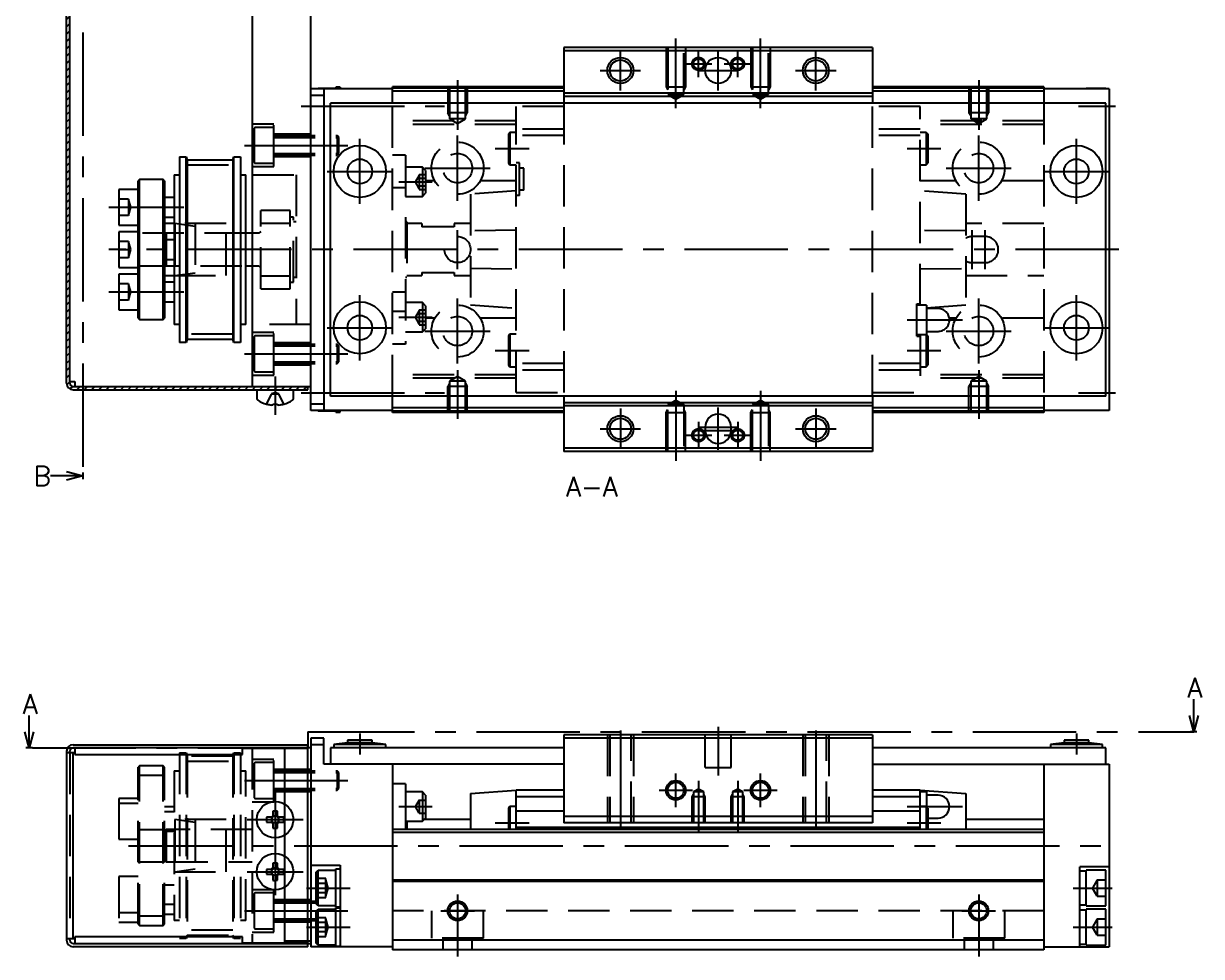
# Model space of a CAD drawing. Extents: x -2 to 368, y -8 to 266.
# Drawn here: x 186.9 to 367.7, y 9 to 152.2 of the extents above; entities that cross this region are included whole.
import ezdxf

# ---------------------------------------------------------------- set-up
doc = ezdxf.new("R2010")
doc.units = 0
doc.header["$LTSCALE"] = 0.5
doc.linetypes.add('CENTER', pattern=[50.8, 31.75, -6.35, 6.35, -6.35])
doc.linetypes.add('DASHED', pattern=[19.05, 12.7, -6.35])
doc.layers.get('0').update_dxf_attribs({"linetype": 'CONTINUOUS'})
for name, color, linetype in [('MSM_CENTER', 1, 'CENTER'), ('MSM_CONTINUOUS', 7, 'CONTINUOUS'), ('MSM_DASHED', 4, 'DASHED'), ('MSM_NARROW', 5, 'CONTINUOUS'), ('MSM_PART_NUMBER', 7, 'CONTINUOUS')]:
    doc.layers.add(name, color=color, linetype=linetype)
doc.styles.get("Standard").update_dxf_attribs({"font": 'txt.shx', "height": 3, "bigfont": 'bigfont.shx'})

# ---------------------------------------------------------------- blocks, each defined once
blk = doc.blocks.new('*X70')
at = {"color": 0}
for p, q in [((193.55, 217.92), (194.64, 219)), ((195.26, 218.5), (195.76, 219)), ((196.38, 218.5), (196.88, 219)), ((197.51, 218.5), (198.01, 219)), ((198.63, 218.5), (199.13, 219)), ((199.75, 218.5), (200.25, 219)), ((200.87, 218.5), (201.37, 219)), ((202, 218.5), (202.5, 219)), ((203.12, 218.5), (203.62, 219)), ((204.24, 218.5), (204.74, 219)), ((205.36, 218.5), (205.86, 219)), ((206.49, 218.5), (206.99, 219)), ((207.61, 218.5), (208.11, 219)), ((208.73, 218.5), (209.23, 219)), ((209.85, 218.5), (210.35, 219)), ((210.98, 218.5), (211.48, 219)), ((212.1, 218.5), (212.6, 219)), ((213.22, 218.5), (213.72, 219)), ((214.34, 218.5), (214.84, 219)), ((215.47, 218.5), (215.97, 219)), ((216.59, 218.5), (217.09, 219)), ((217.71, 218.5), (218.21, 219)), ((218.83, 218.5), (219.33, 219)), ((219.96, 218.5), (220.46, 219)), ((221.08, 218.5), (221.58, 219)), ((222.2, 218.5), (222.7, 219)), ((223.32, 218.5), (223.82, 219)), ((224.45, 218.5), (224.95, 219)), ((225.57, 218.5), (226.07, 219)), ((226.69, 218.5), (227.19, 219)), ((227.81, 218.5), (228.31, 219)), ((229.05, 218.62), (229.44, 219)), ((230.06, 218.5), (230.55, 219)), ((193.55, 216.79), (194.05, 217.29)), ((228.94, 218.5), (229.05, 218.62)), ((193.55, 215.67), (194.05, 216.17)), ((193.55, 214.55), (194.05, 215.05)), ((193.55, 213.43), (194.05, 213.93)), ((193.55, 212.3), (194.05, 212.8)), ((193.55, 211.18), (194.05, 211.68)), ((193.55, 210.06), (194.05, 210.56)), ((193.55, 208.94), (194.05, 209.44)), ((193.55, 207.81), (194.05, 208.31)), ((193.55, 206.69), (194.05, 207.19)), ((193.55, 205.57), (194.05, 206.07)), ((193.55, 204.45), (194.05, 204.95)), ((193.55, 203.32), (194.05, 203.82)), ((193.55, 202.2), (194.05, 202.7)), ((193.55, 201.08), (194.05, 201.58)), ((193.55, 199.96), (194.05, 200.46)), ((193.55, 198.83), (194.05, 199.33)), ((193.55, 197.71), (194.05, 198.21)), ((193.55, 196.59), (194.05, 197.09)), ((193.55, 195.47), (194.05, 195.97)), ((193.55, 194.34), (194.05, 194.84)), ((193.55, 193.22), (194.05, 193.72)), ((193.55, 192.1), (194.05, 192.6)), ((193.55, 190.98), (194.05, 191.48)), ((193.55, 189.85), (194.05, 190.35)), ((193.55, 188.73), (194.05, 189.23)), ((193.55, 187.61), (194.05, 188.11)), ((193.55, 186.49), (194.05, 186.99)), ((193.55, 185.36), (194.05, 185.86)), ((193.55, 184.24), (194.05, 184.74)), ((193.55, 183.12), (194.05, 183.62)), ((193.55, 182), (194.05, 182.5)), ((193.55, 180.87), (194.05, 181.37)), ((193.55, 179.75), (194.05, 180.25)), ((193.55, 178.63), (194.05, 179.13)), ((193.55, 177.51), (194.05, 178.01)), ((193.55, 176.38), (194.05, 176.88)), ((193.55, 175.26), (194.05, 175.76)), ((193.55, 174.14), (194.05, 174.64)), ((193.55, 173.02), (194.05, 173.52)), ((193.55, 171.89), (194.05, 172.39)), ((193.55, 170.77), (194.05, 171.27)), ((193.55, 169.65), (194.05, 170.15)), ((193.55, 168.53), (194.05, 169.03)), ((193.55, 167.4), (194.05, 167.9)), ((193.55, 166.28), (194.05, 166.78)), ((193.55, 165.16), (194.05, 165.66)), ((193.55, 164.03), (194.05, 164.53)), ((193.55, 162.91), (194.05, 163.41)), ((193.55, 161.79), (194.05, 162.29)), ((193.55, 160.67), (194.05, 161.17)), ((193.55, 159.54), (194.05, 160.04)), ((193.55, 158.42), (194.05, 158.92)), ((193.55, 157.3), (194.05, 157.8)), ((193.55, 156.18), (194.05, 156.68)), ((193.55, 155.05), (194.05, 155.55)), ((193.55, 153.93), (194.05, 154.43)), ((193.55, 152.81), (194.05, 153.31)), ((193.55, 151.69), (194.05, 152.19)), ((193.55, 150.56), (194.05, 151.06)), ((193.55, 149.44), (194.05, 149.94)), ((193.55, 148.32), (194.05, 148.82)), ((193.55, 147.2), (194.05, 147.7)), ((193.55, 146.07), (194.05, 146.57)), ((193.55, 144.95), (194.05, 145.45)), ((193.55, 143.83), (194.05, 144.33)), ((193.55, 142.71), (194.05, 143.21)), ((193.55, 141.58), (194.05, 142.08)), ((193.55, 140.46), (194.05, 140.96)), ((193.55, 139.34), (194.05, 139.84)), ((193.55, 138.22), (194.05, 138.72)), ((193.55, 137.09), (194.05, 137.59)), ((193.55, 135.97), (194.05, 136.47)), ((193.55, 134.85), (194.05, 135.35)), ((193.55, 133.73), (194.05, 134.23)), ((193.55, 132.6), (194.05, 133.1)), ((193.55, 131.48), (194.05, 131.98)), ((193.55, 130.36), (194.05, 130.86)), ((193.55, 129.24), (194.05, 129.74)), ((193.55, 128.11), (194.05, 128.61)), ((193.55, 126.99), (194.05, 127.49)), ((193.55, 125.87), (194.05, 126.37)), ((193.55, 124.75), (194.05, 125.25)), ((193.55, 123.62), (194.05, 124.12)), ((193.55, 122.5), (194.05, 123)), ((193.55, 121.38), (194.05, 121.88)), ((193.55, 120.26), (194.05, 120.76)), ((193.55, 119.13), (194.05, 119.63)), ((193.55, 118.01), (194.05, 118.51)), ((193.55, 116.89), (194.05, 117.39)), ((193.55, 115.77), (194.05, 116.27)), ((193.55, 114.64), (194.05, 115.14)), ((193.55, 113.52), (194.05, 114.02)), ((193.55, 112.4), (194.05, 112.9)), ((193.55, 111.28), (194.05, 111.78)), ((193.55, 110.15), (194.05, 110.65)), ((193.55, 109.03), (194.05, 109.53)), ((193.55, 107.91), (194.05, 108.41)), ((193.55, 106.79), (194.05, 107.29)), ((193.55, 105.66), (194.05, 106.16)), ((193.55, 104.54), (194.05, 105.04)), ((193.55, 103.42), (194.05, 103.92)), ((193.55, 102.3), (194.05, 102.8)), ((193.55, 101.17), (194.05, 101.67)), ((193.55, 100.05), (194.05, 100.55)), ((193.55, 98.93), (194.05, 99.43)), ((193.55, 97.81), (194.05, 98.31)), ((193.59, 96.72), (194.05, 97.18)), ((194.1, 96.11), (194.5, 96.5)), ((195.12, 96), (195.62, 96.5)), ((196.24, 96), (196.74, 96.5)), ((197.36, 96), (197.86, 96.5)), ((198.48, 96), (198.98, 96.5)), ((199.61, 96), (200.11, 96.5)), ((200.73, 96), (201.23, 96.5)), ((201.85, 96), (202.35, 96.5)), ((202.97, 96), (203.47, 96.5)), ((204.1, 96), (204.6, 96.5)), ((205.22, 96), (205.72, 96.5)), ((206.34, 96), (206.84, 96.5)), ((207.46, 96), (207.96, 96.5)), ((208.59, 96), (209.09, 96.5)), ((209.71, 96), (210.21, 96.5)), ((210.83, 96), (211.33, 96.5)), ((211.95, 96), (212.45, 96.5)), ((213.08, 96), (213.58, 96.5)), ((214.2, 96), (214.7, 96.5)), ((215.32, 96), (215.82, 96.5)), ((216.44, 96), (216.94, 96.5)), ((217.57, 96), (218.07, 96.5)), ((218.69, 96), (219.19, 96.5)), ((219.81, 96), (220.31, 96.5)), ((220.93, 96), (221.43, 96.5)), ((222.06, 96), (222.56, 96.5)), ((223.18, 96), (223.68, 96.5)), ((224.3, 96), (224.8, 96.5)), ((225.42, 96), (225.55, 96.13)), ((225.55, 96.13), (225.92, 96.5)), ((226.55, 96), (227.05, 96.5)), ((227.67, 96), (228.17, 96.5)), ((228.79, 96), (229.29, 96.5)), ((229.91, 96), (230.41, 96.5))]:
    blk.add_line(p, q, dxfattribs=at)

msp = doc.modelspace()

# ---------------------------------------------------------------- linework, layer by layer
at = {"layer": 'MSM_CENTER'}
for p, q in [((196.05, 227.02), (196.05, 83.26)), ((287.05, 139.19), (287.05, 149.9)), ((300.05, 139.19), (300.05, 149.9)), ((278.55, 141.9), (278.55, 148.1)), ((290.55, 143.95), (290.55, 148.05)), ((293.55, 141.9), (293.55, 148.1)), ((296.55, 143.95), (296.55, 148.05)), ((308.55, 141.9), (308.55, 148.1)), ((275.45, 145), (281.65, 145)), ((288.5, 146), (292.6, 146)), ((290.45, 145), (296.65, 145)), ((294.5, 146), (298.6, 146)), ((305.45, 145), (311.65, 145)), ((253.55, 143.5), (253.55, 135.87)), ((333.55, 143.5), (333.55, 135.87)), ((229.55, 139.5), (251.55, 139.5)), ((348.85, 139.5), (354.55, 139.5)), ((238.55, 124.5), (238.55, 134.5)), ((253.55, 125), (253.55, 135)), ((333.55, 125), (333.55, 135)), ((348.55, 124.5), (348.55, 134.5)), ((220.85, 133.5), (236.85, 133.5)), ((259.35, 133), (264.55, 133)), ((322.55, 133), (327.75, 133)), ((233.55, 129.5), (243.55, 129.5)), ((248.55, 130), (258.55, 130)), ((328.55, 130), (338.55, 130)), ((343.55, 129.5), (353.55, 129.5)), ((244.55, 127.89), (249.65, 127.89)), ((200.05, 124), (211.55, 124)), ((253.55, 114.5), (253.55, 120.5)), ((332.55, 114.5), (332.55, 120.5)), ((334.55, 114.5), (334.55, 120.5)), ((355.05, 117.5), (200.05, 117.5)), ((200.05, 111), (211.55, 111)), ((238.55, 100.5), (238.55, 110.5)), ((348.55, 100.5), (348.55, 110.5)), ((253.55, 100), (253.55, 110)), ((333.55, 100), (333.55, 110)), ((244.55, 107.11), (249.65, 107.11)), ((322.55, 106.7), (331.05, 106.7)), ((233.55, 105.5), (243.55, 105.5)), ((248.55, 105), (258.55, 105)), ((328.55, 105), (338.55, 105)), ((343.55, 105.5), (353.55, 105.5)), ((220.85, 101.5), (236.85, 101.5)), ((259.35, 102), (264.55, 102)), ((322.55, 102), (327.75, 102)), ((225.55, 98), (225.55, 92.15)), ((253.55, 99.01), (253.55, 91.5)), ((333.55, 99.01), (333.55, 91.5)), ((229.55, 95.5), (251.55, 95.5)), ((287.05, 95.81), (287.05, 85.1)), ((300.05, 95.81), (300.05, 85.1)), ((348.85, 95.5), (354.55, 95.5)), ((278.55, 93.1), (278.55, 86.9)), ((293.55, 86.75), (293.55, 93.25)), ((308.55, 93.1), (308.55, 86.9)), ((290.55, 91.05), (290.55, 86.95)), ((296.55, 91.05), (296.55, 86.95)), ((275.45, 90), (281.65, 90)), ((288.5, 89), (292.6, 89)), ((290.55, 90.25), (296.55, 90.25)), ((290.55, 89.75), (296.55, 89.75)), ((294.5, 89), (298.6, 89)), ((305.45, 90), (311.65, 90)), ((231.05, 43.5), (366.55, 43.5)), ((278.55, 43.68), (278.55, 28.83)), ((293.55, 44.25), (293.55, 36.75)), ((308.55, 43.68), (308.55, 28.83)), ((230.55, 43), (230.55, 41.5)), ((238.55, 43.2), (238.55, 40)), ((348.55, 43.2), (348.55, 40)), ((188.31, 41), (230.05, 41)), ((287.05, 31.93), (287.05, 37.08)), ((300.05, 31.93), (300.05, 37.08)), ((220.85, 36), (236.85, 36)), ((284.48, 34.5), (289.63, 34.5)), ((290.55, 35.96), (290.55, 28.24)), ((296.55, 35.96), (296.55, 28.24)), ((297.48, 34.5), (302.63, 34.5)), ((225.55, 34.3), (225.55, 17.7)), ((244.55, 32), (249.65, 32)), ((322.55, 32), (331.05, 32)), ((221.25, 30), (229.85, 30)), ((259.35, 29.5), (264.55, 29.5)), ((322.55, 29.5), (327.75, 29.5)), ((203.05, 26), (355.05, 26)), ((221.25, 22), (229.85, 22)), ((230.35, 19.5), (237.05, 19.5)), ((253.55, 18.5), (253.55, 9)), ((333.55, 18.5), (333.55, 9)), ((348.05, 19.5), (354.05, 19.5)), ((220.85, 16), (236.85, 16)), ((250.98, 16), (256.13, 16)), ((330.98, 16), (336.13, 16)), ((230.35, 13.5), (237.05, 13.5)), ((348.05, 13.5), (354.05, 13.5))]:
    msp.add_line(p, q, dxfattribs=at)
at = {"layer": 'MSM_CONTINUOUS'}
for p, q in [((193.55, 97), (193.55, 218)), ((194.05, 97), (194.05, 218)), ((222.05, 218.5), (222.05, 96.5)), ((231.05, 92.8), (231.05, 154.5)), ((317.25, 148.5), (269.85, 148.5)), ((269.85, 148.5), (269.85, 140)), ((317.25, 148.5), (317.25, 140)), ((317.25, 148), (269.85, 148)), ((243.55, 142.2), (231.05, 142.2)), ((231.05, 141.2), (233.05, 141.2)), ((232.16, 142.25), (232.11, 142.2)), ((234.85, 142.25), (232.16, 142.25)), ((232.16, 142.25), (232.16, 142.2)), ((233.05, 142.2), (233.05, 92.8)), ((235.55, 142.45), (234.85, 142.45)), ((234.85, 142.45), (234.85, 142.2)), ((235.55, 142.45), (235.55, 142.2)), ((269.85, 142.5), (243.55, 142.5)), ((243.55, 140), (243.55, 142.5)), ((269.85, 142.3), (243.55, 142.3)), ((269.85, 141.8), (243.55, 141.8)), ((317.25, 141.5), (269.85, 141.5)), ((343.55, 142.5), (317.25, 142.5)), ((343.55, 142.3), (317.25, 142.3)), ((343.55, 141.8), (317.25, 141.8)), ((343.55, 142.5), (343.55, 140)), ((353.55, 142.2), (343.55, 142.2)), ((350.05, 142.2), (350.05, 142.25)), ((353.05, 142.25), (350.05, 142.25)), ((353.05, 142.2), (353.05, 142.25)), ((353.55, 142.2), (353.55, 92.8)), ((353.05, 140), (234.05, 140)), ((234.05, 95), (234.05, 140)), ((317.25, 141), (269.85, 141)), ((353.05, 95), (353.05, 140)), ((210.88, 131.75), (211.92, 131.75)), ((210.88, 131.75), (210.88, 103.25)), ((211.92, 131.75), (212.05, 131.25)), ((211.92, 103.25), (211.92, 131.75)), ((212.05, 131.25), (212.05, 103.75)), ((219.05, 131.23), (212.05, 131.23)), ((219.05, 131.25), (219.19, 131.75)), ((219.05, 131.25), (219.05, 103.75)), ((219.19, 131.75), (220.22, 131.75)), ((219.19, 103.25), (219.19, 131.75)), ((220.22, 131.75), (220.22, 103.25)), ((210.05, 129), (210.88, 129)), ((210.05, 129), (210.05, 106)), ((220.22, 129), (221.05, 129)), ((221.05, 106), (221.05, 129)), ((204.55, 126.75), (201.55, 126.75)), ((201.55, 126.75), (201.55, 121.25)), ((204.75, 128.25), (204.55, 128.05)), ((204.55, 106.95), (204.55, 128.05)), ((208.35, 128.25), (204.75, 128.25)), ((204.75, 106.75), (204.75, 128.25)), ((208.55, 128.05), (208.35, 128.25)), ((208.35, 106.75), (208.35, 128.25)), ((208.55, 128.05), (208.55, 106.95)), ((210.05, 125.5), (208.55, 125.5)), ((201.55, 121.25), (204.55, 121.25)), ((208.55, 122.5), (210.05, 122.5)), ((210.05, 121.5), (208.55, 121.5)), ((204.55, 120.25), (201.55, 120.25)), ((201.55, 120.25), (201.55, 114.75)), ((222.05, 120), (221.05, 120)), ((201.55, 114.75), (204.55, 114.75)), ((221.05, 115), (222.05, 115)), ((204.55, 113.75), (201.55, 113.75)), ((201.55, 113.75), (201.55, 108.25)), ((208.55, 113.5), (210.05, 113.5)), ((210.05, 112.5), (208.55, 112.5)), ((208.55, 109.5), (210.05, 109.5)), ((201.55, 108.25), (204.55, 108.25)), ((204.55, 106.95), (204.75, 106.75)), ((204.75, 106.75), (208.35, 106.75)), ((208.35, 106.75), (208.55, 106.95)), ((210.88, 106), (210.05, 106)), ((221.05, 106), (220.22, 106)), ((211.92, 103.25), (210.88, 103.25)), ((212.05, 103.75), (211.92, 103.25)), ((212.05, 103.77), (219.05, 103.77)), ((219.19, 103.25), (219.05, 103.75)), ((220.22, 103.25), (219.19, 103.25)), ((194.05, 97.25), (194.8, 97.25)), ((194.55, 96.5), (231.05, 96.5)), ((194.55, 96), (230.55, 96)), ((194.8, 97.25), (194.8, 96.5)), ((222.75, 96), (222.75, 94.6)), ((228.35, 94.6), (228.35, 96)), ((230.55, 96), (230.55, 96.5)), ((353.05, 95), (234.05, 95)), ((243.55, 92.5), (243.55, 95)), ((269.85, 95), (269.85, 86.5)), ((317.25, 95), (317.25, 86.5)), ((343.55, 95), (343.55, 92.5)), ((224.99, 93.65), (225.18, 93.65)), ((225.18, 93.65), (225.18, 93.79)), ((225.92, 93.65), (225.92, 93.79)), ((225.92, 93.65), (226.12, 93.65)), ((231.05, 93.8), (233.05, 93.8)), ((243.55, 92.8), (231.05, 92.8)), ((232.11, 92.8), (232.16, 92.75)), ((232.16, 92.8), (232.16, 92.75)), ((232.16, 92.75), (234.85, 92.75)), ((234.85, 92.55), (234.85, 92.8)), ((234.85, 92.55), (235.55, 92.55)), ((235.55, 92.55), (235.55, 92.8)), ((269.85, 93.2), (243.55, 93.2)), ((269.85, 92.7), (243.55, 92.7)), ((269.85, 92.5), (243.55, 92.5)), ((317.25, 94), (269.85, 94)), ((317.25, 93.5), (269.85, 93.5)), ((343.55, 93.2), (317.25, 93.2)), ((343.55, 92.7), (317.25, 92.7)), ((343.55, 92.5), (317.25, 92.5)), ((353.55, 92.8), (343.55, 92.8)), ((291.55, 90.25), (291.55, 89.75)), ((295.55, 89.75), (295.55, 90.25)), ((317.25, 87), (269.85, 87)), ((317.25, 86.5), (269.85, 86.5)), ((193.55, 83.43), (196.05, 82.76)), ((196.05, 83.26), (196.05, 82.26)), ((196.05, 82.76), (191.05, 82.76)), ((196.05, 82.76), (193.55, 82.09)), ((366.55, 43.5), (366.55, 48.5)), ((187.81, 41), (187.81, 46)), ((366.55, 43.5), (365.88, 46)), ((367.22, 46), (366.55, 43.5)), ((187.81, 41), (187.14, 43.5)), ((188.48, 43.5), (187.81, 41)), ((230.55, 43.5), (231.05, 43.5)), ((230.55, 43.5), (230.55, 43)), ((367.05, 43.5), (366.05, 43.5)), ((231.05, 42.5), (231.05, 10.5)), ((233.05, 42.5), (231.05, 42.5)), ((233.05, 38.5), (233.05, 42.5)), ((236.65, 41.8), (234.55, 41.55)), ((236.65, 42.2), (236.65, 41.8)), ((240.45, 42.2), (236.65, 42.2)), ((240.45, 41.8), (236.65, 41.8)), ((240.45, 41.8), (240.45, 42.2)), ((242.55, 41.55), (240.45, 41.8)), ((269.85, 43), (269.85, 29.5)), ((317.25, 43), (269.85, 43)), ((317.25, 42.5), (269.85, 42.5)), ((317.25, 43), (317.25, 29.5)), ((346.65, 41.8), (344.55, 41.55)), ((346.65, 42.2), (346.65, 41.8)), ((350.45, 42.2), (346.65, 42.2)), ((350.45, 41.8), (346.65, 41.8)), ((350.45, 41.8), (350.45, 42.2)), ((352.55, 41.55), (350.45, 41.8)), ((188.31, 41), (187.31, 41)), ((193.55, 40.5), (193.55, 11.5)), ((194.8, 40.25), (193.55, 40.25)), ((194.05, 40.25), (194.05, 40.5)), ((194.55, 41.5), (230.55, 41.5)), ((231.05, 41), (194.55, 41)), ((194.55, 11.75), (194.55, 40.25)), ((194.8, 41), (194.8, 40)), ((220.55, 41), (194.8, 41)), ((194.8, 40), (220.55, 40)), ((220.55, 40), (220.55, 41)), ((230.55, 40.93), (220.55, 40.93)), ((227.05, 11), (227.05, 41)), ((230.55, 41), (230.05, 41)), ((230.55, 41.5), (230.55, 41)), ((230.55, 41), (230.55, 41.5)), ((230.55, 11.07), (230.55, 40.93)), ((233.05, 41.5), (231.05, 41.5)), ((269.85, 41), (234.05, 41)), ((234.05, 41), (234.05, 38.5)), ((234.55, 41.55), (234.55, 41)), ((242.55, 41.55), (234.55, 41.55)), ((242.55, 41), (242.55, 41.55)), ((353.05, 41), (317.25, 41)), ((344.55, 41.55), (344.55, 41)), ((352.55, 41.55), (344.55, 41.55)), ((352.55, 41), (352.55, 41.55)), ((353.05, 38.5), (353.05, 41)), ((269.85, 38.5), (233.05, 38.5)), ((243.55, 38.5), (243.55, 10)), ((317.25, 38.5), (353.55, 38.5)), ((343.55, 38.5), (343.55, 10)), ((353.55, 38.5), (353.55, 10.5)), ((245.55, 35.5), (243.55, 35.5)), ((245.55, 35.5), (245.55, 28.5)), ((255.55, 34), (262.55, 34.5)), ((269.85, 34.5), (262.55, 34.5)), ((262.55, 28.5), (262.55, 34.5)), ((324.55, 34.5), (317.25, 34.5)), ((324.55, 34.5), (331.55, 34)), ((324.55, 28.5), (324.55, 34.5)), ((248.15, 34.25), (245.55, 34.25)), ((248.65, 33.75), (248.15, 34.25)), ((248.15, 34.25), (248.15, 29.75)), ((248.65, 33.75), (248.65, 30.25)), ((255.55, 34), (255.55, 28.5)), ((269.85, 33.5), (262.55, 33.5)), ((324.55, 33.5), (317.25, 33.5)), ((325.55, 34.25), (324.55, 34.25)), ((325.55, 34.25), (325.55, 31.95)), ((327.3, 33.75), (325.55, 33.75)), ((331.55, 34), (331.55, 28.5)), ((225.18, 31.31), (225.18, 30.42)), ((225.92, 30.42), (225.92, 31.31)), ((261.6, 32), (261.35, 31.75)), ((261.35, 31.75), (261.35, 28.5)), ((262.55, 32), (261.6, 32)), ((261.6, 32), (261.6, 28.5)), ((269.85, 31.3), (262.55, 31.3)), ((324.55, 31.3), (317.25, 31.3)), ((325.5, 32), (324.55, 32)), ((325.75, 31.75), (325.5, 32)), ((325.5, 32), (325.5, 28.5)), ((325.75, 31.75), (325.75, 28.5)), ((225.14, 30.37), (224.25, 30.37)), ((224.25, 29.63), (225.14, 29.63)), ((225.03, 30.37), (225.03, 30.18)), ((225.03, 29.82), (225.03, 29.63)), ((225.38, 30.53), (225.18, 30.53)), ((225.18, 29.58), (225.18, 28.69)), ((225.92, 30.53), (225.73, 30.53)), ((225.73, 29.47), (225.92, 29.47)), ((225.92, 28.69), (225.92, 29.58)), ((226.86, 30.37), (225.97, 30.37)), ((225.97, 29.63), (226.86, 29.63)), ((226.08, 30.18), (226.08, 30.37)), ((226.08, 29.63), (226.08, 29.82)), ((245.55, 29.75), (248.15, 29.75)), ((245.75, 29.75), (245.75, 28.5)), ((248.15, 29.75), (248.65, 30.25)), ((255.55, 30), (248.4, 30)), ((317.25, 30.5), (269.85, 30.5)), ((317.25, 29.5), (269.85, 29.5)), ((325.75, 30.25), (327.3, 30.25)), ((343.55, 30), (331.55, 30)), ((343.55, 28.5), (243.55, 28.5)), ((343.55, 28), (243.55, 28)), ((324.55, 28.8), (262.55, 28.8)), ((225.14, 22.37), (224.25, 22.37)), ((225.03, 22.37), (225.03, 22.18)), ((225.03, 21.82), (225.03, 21.63)), ((225.18, 23.31), (225.18, 22.42)), ((225.38, 22.53), (225.18, 22.53)), ((225.92, 22.53), (225.73, 22.53)), ((225.92, 22.42), (225.92, 23.31)), ((226.86, 22.37), (225.97, 22.37)), ((226.08, 22.18), (226.08, 22.37)), ((226.08, 21.63), (226.08, 21.82)), ((231.05, 23), (235.55, 23)), ((231.85, 21.94), (232.16, 22.25)), ((231.85, 17.06), (231.85, 21.94)), ((232.16, 22.25), (234.85, 22.25)), ((232.16, 16.75), (232.16, 22.25)), ((234.85, 22.45), (235.55, 22.45)), ((234.85, 16.55), (234.85, 22.45)), ((235.55, 23), (235.55, 10.5)), ((349.05, 10.5), (349.05, 22.75)), ((353.55, 22.75), (349.05, 22.75)), ((350.05, 22.1), (349.05, 22.1)), ((350.05, 16.75), (350.05, 22.25)), ((353.05, 22.25), (350.05, 22.25)), ((353.05, 16.75), (353.05, 22.25)), ((224.25, 21.63), (225.14, 21.63)), ((225.18, 21.58), (225.18, 20.69)), ((225.73, 21.47), (225.92, 21.47)), ((225.92, 20.69), (225.92, 21.58)), ((225.97, 21.63), (226.86, 21.63)), ((343.55, 20.7), (243.55, 20.7)), ((343.55, 20.5), (243.55, 20.5)), ((232.16, 16.75), (231.85, 17.06)), ((234.85, 16.75), (232.16, 16.75)), ((235.55, 16.55), (234.85, 16.55)), ((234.85, 16.45), (235.55, 16.45)), ((234.85, 10.55), (234.85, 16.45)), ((349.05, 16.9), (350.05, 16.9)), ((350.05, 16.75), (353.05, 16.75)), ((231.85, 15.94), (232.16, 16.25)), ((231.85, 11.06), (231.85, 15.94)), ((232.16, 16.25), (234.85, 16.25)), ((232.16, 10.75), (232.16, 16.25)), ((350.05, 16.1), (349.05, 16.1)), ((350.05, 10.75), (350.05, 16.25)), ((353.05, 16.25), (350.05, 16.25)), ((353.05, 10.75), (353.05, 16.25)), ((193.55, 11.75), (194.8, 11.75)), ((194.05, 11.5), (194.05, 11.75)), ((194.55, 11), (231.05, 11)), ((220.55, 12), (194.8, 12)), ((194.8, 12), (194.8, 11)), ((194.8, 11), (220.55, 11)), ((220.55, 11), (220.55, 12)), ((220.55, 11.07), (230.55, 11.07)), ((231.05, 11.34), (227.05, 11.34)), ((230.55, 10.5), (230.55, 11)), ((232.16, 10.75), (231.85, 11.06)), ((343.55, 11.5), (243.55, 11.5)), ((349.05, 10.9), (350.05, 10.9)), ((230.55, 10.5), (194.55, 10.5)), ((243.55, 10.5), (231.05, 10.5)), ((234.85, 10.75), (232.16, 10.75)), ((235.55, 10.55), (234.85, 10.55)), ((343.55, 10), (243.55, 10)), ((343.55, 10.5), (353.55, 10.5)), ((350.05, 10.75), (353.05, 10.75))]:
    msp.add_line(p, q, dxfattribs=at)
for centre, radius in [((278.55, 145), 1.62), ((293.55, 145), 2), ((308.55, 145), 1.62), ((238.55, 129.5), 4), ((348.55, 129.5), 4), ((238.55, 129.5), 1.9), ((348.55, 129.5), 1.9), ((238.55, 105.5), 4), ((348.55, 105.5), 4), ((238.55, 105.5), 1.9), ((348.55, 105.5), 1.9), ((278.55, 90), 1.62), ((308.55, 90), 1.62), ((287.05, 34.5), 1.23), ((300.05, 34.5), 1.23), ((225.55, 30), 2.8), ((225.55, 30), 0.556), ((225.55, 22), 2.8), ((225.55, 22), 0.556), ((253.55, 16), 1.23), ((333.55, 16), 1.23)]:
    msp.add_circle(centre, radius, dxfattribs=at)
for centre, radius, start, end in [((194.55, 97), 1, 180, 270), ((194.55, 97), 0.5, 180, 270), ((223.02, 94.6), 0.27, 180, 237.664), ((225.55, 98.6), 5, 237.664, 254.7809), ((225.55, 98.6), 5, 285.2193, 302.336), ((228.08, 94.6), 0.27, 302.336, 0), ((225.42, 93.2), 1.31, 153.2706, 153.8823), ((225.55, 98.6), 4.99, 254.8121, 263.4966), ((225.55, 99.25), 5.48, 266.1268, 273.8732), ((225.55, 98.6), 4.99, 276.5034, 285.1879), ((234.78, 97.73), 8.85, 206.466, 206.5565), ((293.55, 90.25), 2, 0, 180), ((293.55, 89.75), 2, 180, 0), ((194.55, 40.5), 1, 90, 180), ((194.55, 40.5), 0.5, 90, 180), ((327.3, 32), 1.75, 270, 90), ((225.55, 20.34), 10.98, 88.0683, 91.9317), ((235.22, 30), 10.98, 178.0683, 181.9317), ((225.55, 30), 0.675, 123.2306, 146.7694), ((225.55, 30), 0.675, 213.2306, 236.7694), ((225.55, 30), 0.675, 33.2306, 56.7694), ((225.55, 30), 0.675, 303.2306, 326.7694), ((215.89, 30), 10.98, 358.0683, 1.9317), ((225.55, 39.66), 10.98, 268.0683, 271.9317), ((235.22, 22), 10.98, 178.0683, 181.9317), ((225.55, 22), 0.675, 123.2306, 146.7694), ((225.55, 12.34), 10.98, 88.0683, 91.9317), ((225.55, 22), 0.675, 33.2306, 56.7694), ((215.89, 22), 10.98, 358.0683, 1.9317), ((225.55, 22), 0.675, 213.2306, 236.7694), ((225.55, 31.66), 10.98, 268.0683, 271.9317), ((225.55, 22), 0.675, 303.2306, 326.7694), ((194.55, 11.5), 1, 180, 270), ((194.55, 11.5), 0.5, 180, 270)]:
    msp.add_arc(centre, radius, start, end, dxfattribs=at)
at = {"layer": 'MSM_DASHED'}
for p, q in [((285.55, 148.5), (285.55, 142.5)), ((285.82, 148.5), (285.82, 141.3)), ((288.28, 141.3), (288.28, 148.5)), ((288.55, 148.5), (288.55, 142.5)), ((298.55, 148.5), (298.55, 142.5)), ((298.82, 148.5), (298.82, 141.3)), ((301.28, 141.3), (301.28, 148.5)), ((301.55, 148.5), (301.55, 142.5)), ((252.05, 142.5), (252.05, 138.5)), ((252.25, 142.3), (252.25, 142.3)), ((252.32, 142.5), (252.32, 137.58)), ((254.78, 137.58), (254.78, 142.5)), ((255.05, 142.5), (255.05, 138.5)), ((285.55, 142.5), (288.55, 142.5)), ((285.55, 142.5), (285.82, 142.03)), ((285.82, 141.3), (287.05, 140.59)), ((285.82, 141.3), (288.28, 141.3)), ((287.05, 140.59), (288.28, 141.3)), ((288.55, 142.5), (288.28, 142.03)), ((298.55, 142.5), (301.55, 142.5)), ((298.55, 142.5), (298.82, 142.03)), ((298.82, 141.3), (300.05, 140.59)), ((298.82, 141.3), (301.28, 141.3)), ((300.05, 140.59), (301.28, 141.3)), ((301.55, 142.5), (301.28, 142.03)), ((332.05, 142.5), (332.05, 138.5)), ((332.25, 142.3), (332.25, 142.3)), ((332.32, 142.5), (332.32, 137.58)), ((334.78, 137.58), (334.78, 142.5)), ((334.85, 142.3), (334.87, 142.32)), ((335.05, 142.5), (335.05, 138.5)), ((243.55, 95), (243.55, 140)), ((269.85, 139.45), (262.55, 139.45)), ((262.55, 95.55), (262.55, 139.45)), ((269.85, 140), (269.85, 95)), ((317.25, 95), (317.25, 140)), ((324.55, 139.45), (317.25, 139.45)), ((324.55, 108.95), (324.55, 139.45)), ((343.55, 140), (343.55, 95)), ((255.05, 138.5), (252.05, 138.5)), ((252.32, 138.03), (252.05, 138.5)), ((254.78, 137.58), (252.32, 137.58)), ((252.32, 137.58), (253.55, 136.87)), ((253.55, 136.87), (254.78, 137.58)), ((254.78, 138.03), (255.05, 138.5)), ((335.05, 138.5), (332.05, 138.5)), ((332.32, 138.03), (332.05, 138.5)), ((334.78, 137.58), (332.32, 137.58)), ((332.32, 137.58), (333.55, 136.87)), ((333.55, 136.87), (334.78, 137.58)), ((334.78, 138.03), (335.05, 138.5)), ((225.35, 136.75), (222.05, 136.75)), ((222.35, 136.1), (222.35, 130.9)), ((225.35, 136.25), (222.5, 136.25)), ((225.35, 130.25), (225.35, 136.75)), ((262.55, 137.26), (243.55, 137.26)), ((262.55, 136.7), (243.55, 136.7)), ((269.85, 136), (262.55, 136)), ((324.55, 136), (317.25, 136)), ((343.55, 137.26), (324.55, 137.26)), ((343.55, 136.7), (324.55, 136.7)), ((231.05, 135.2), (225.35, 135.2)), ((225.35, 135), (235.08, 135)), ((225.35, 134.73), (235.35, 134.73)), ((235.35, 134.73), (235.08, 135)), ((235.08, 135), (235.08, 132)), ((235.35, 132.27), (235.35, 134.73)), ((261.6, 135.5), (261.35, 135.25)), ((261.35, 135.25), (261.35, 130.75)), ((262.55, 135.5), (261.6, 135.5)), ((261.6, 135.5), (261.6, 130.5)), ((269.85, 135), (262.55, 135)), ((324.55, 135), (317.25, 135)), ((325.5, 135.5), (324.55, 135.5)), ((325.5, 135.5), (325.5, 130.5)), ((325.75, 135.25), (325.5, 135.5)), ((325.75, 135.25), (325.75, 130.75)), ((225.35, 132.27), (235.35, 132.27)), ((225.35, 132), (235.08, 132)), ((235.08, 132), (235.35, 132.27)), ((245.55, 132), (243.55, 132)), ((245.55, 132), (245.55, 103)), ((212.05, 130.49), (219.05, 130.49)), ((222.05, 130.25), (225.35, 130.25)), ((222.5, 130.75), (225.35, 130.75)), ((225.35, 131.8), (231.05, 131.8)), ((261.35, 130.75), (261.6, 130.5)), ((261.6, 130.5), (262.55, 130.5)), ((263.05, 130.8), (262.55, 130.8)), ((263.05, 125.8), (263.05, 130.8)), ((324.55, 130.5), (325.5, 130.5)), ((325.5, 130.5), (325.75, 130.75)), ((222.05, 129), (231.05, 129)), ((228.8, 129), (228.8, 106)), ((248.15, 130.14), (245.55, 130.14)), ((247.65, 128.89), (247.08, 127.89)), ((247.65, 129.05), (248.65, 129.05)), ((247.65, 129.05), (247.65, 126.74)), ((247.65, 128.47), (248.65, 128.47)), ((248.65, 129.64), (248.15, 130.14)), ((248.15, 130.14), (248.15, 125.64)), ((248.65, 129.64), (248.65, 126.14)), ((263.75, 130), (263.05, 130)), ((263.75, 126.6), (263.75, 130)), ((245.55, 127), (243.55, 127)), ((247.65, 126.89), (247.08, 127.89)), ((247.65, 127.31), (248.65, 127.31)), ((247.65, 126.74), (248.65, 126.74)), ((250.07, 128.04), (248.65, 128.04)), ((262.55, 128.04), (257.04, 128.04)), ((263.75, 126.6), (263.05, 126.6)), ((330.07, 128.04), (324.55, 128.04)), ((343.55, 128.04), (337.04, 128.04)), ((203.05, 125.25), (201.55, 125.25)), ((203.05, 125.25), (203.05, 122.75)), ((203.39, 124), (203.05, 125.25)), ((245.55, 125.64), (248.15, 125.64)), ((248.15, 125.64), (248.65, 126.14)), ((262.55, 126.5), (255.55, 126)), ((255.55, 126), (255.55, 109)), ((263.05, 125.8), (262.55, 125.8)), ((331.55, 126), (324.55, 126.5)), ((331.55, 126), (331.55, 109)), ((201.55, 124), (203.05, 124)), ((203.05, 122.75), (203.39, 124)), ((223.35, 111.5), (223.35, 123.5)), ((227.85, 123.5), (223.35, 123.5)), ((227.85, 111.5), (227.85, 123.5)), ((203.05, 122.75), (201.55, 122.75)), ((218.05, 121.5), (210.05, 121.5)), ((213.3, 121.05), (210.13, 121.5)), ((210.13, 121.5), (210.13, 113.5)), ((213.3, 121.5), (213.3, 113.5)), ((218.05, 113.5), (218.05, 121.5)), ((223.35, 121.57), (227.85, 121.57)), ((228.35, 122.5), (227.85, 122.5)), ((228.35, 112.5), (228.35, 122.5)), ((228.8, 121.75), (228.35, 121.75)), ((245.75, 121.75), (245.55, 121.75)), ((245.75, 121.75), (245.75, 113.25)), ((248.05, 121.5), (245.75, 121.5)), ((248.05, 121.5), (248.05, 121)), ((253.05, 121.5), (253.05, 121)), ((255.55, 121.5), (253.05, 121.5)), ((343.55, 121.5), (331.55, 121.5)), ((221.05, 120), (204.55, 120)), ((208.85, 120), (208.35, 119.5)), ((208.35, 119.5), (208.35, 115.5)), ((208.85, 120), (208.85, 115)), ((223.05, 120), (222.05, 120)), ((223.35, 120.3), (223.05, 120)), ((253.05, 121), (248.05, 121)), ((262.55, 120.46), (255.55, 120.37)), ((331.55, 120.37), (324.55, 120.46)), ((334.55, 119.5), (332.55, 119.5)), ((203.05, 118.75), (201.55, 118.75)), ((203.05, 118.75), (203.05, 116.25)), ((203.39, 117.5), (203.05, 118.75)), ((210.05, 119), (208.55, 119)), ((201.55, 117.5), (203.05, 117.5)), ((203.05, 116.25), (201.55, 116.25)), ((203.05, 116.25), (203.39, 117.5)), ((208.55, 116), (210.05, 116)), ((204.55, 115), (221.05, 115)), ((208.35, 115.5), (208.85, 115)), ((210.13, 113.5), (213.3, 113.95)), ((222.05, 115), (223.05, 115)), ((223.05, 115), (223.35, 114.7)), ((248.05, 114), (253.05, 114)), ((248.05, 114), (248.05, 113.5)), ((253.05, 114), (253.05, 113.5)), ((255.55, 114.63), (262.55, 114.54)), ((324.55, 114.54), (331.55, 114.63)), ((332.55, 115.5), (334.55, 115.5)), ((203.05, 112.25), (201.55, 112.25)), ((203.05, 112.25), (203.05, 109.75)), ((203.39, 111), (203.05, 112.25)), ((210.05, 113.5), (218.05, 113.5)), ((227.85, 113.43), (223.35, 113.43)), ((227.85, 112.5), (228.35, 112.5)), ((228.35, 113.25), (228.8, 113.25)), ((245.55, 113.25), (245.75, 113.25)), ((245.75, 113.5), (248.05, 113.5)), ((253.05, 113.5), (255.55, 113.5)), ((331.55, 113.5), (343.55, 113.5)), ((201.55, 111), (203.05, 111)), ((203.05, 109.75), (203.39, 111)), ((223.35, 111.5), (227.85, 111.5)), ((243.55, 111), (245.55, 111)), ((203.05, 109.75), (201.55, 109.75)), ((248.15, 109.36), (245.55, 109.36)), ((248.65, 108.86), (248.15, 109.36)), ((248.15, 109.36), (248.15, 104.86)), ((248.65, 108.86), (248.65, 105.36)), ((255.55, 109), (262.55, 108.5)), ((324.05, 109.2), (324.55, 109.2)), ((324.05, 104.2), (324.05, 109.2)), ((325.55, 108.95), (324.05, 108.95)), ((325.55, 108.57), (331.55, 109)), ((325.55, 108.95), (325.55, 104.45)), ((245.55, 108), (243.55, 108)), ((247.65, 108.11), (247.08, 107.11)), ((247.65, 106.11), (247.08, 107.11)), ((247.65, 108.26), (248.65, 108.26)), ((247.65, 108.26), (247.65, 105.95)), ((247.65, 107.69), (248.65, 107.69)), ((250.07, 106.96), (248.65, 106.96)), ((262.55, 106.96), (257.04, 106.96)), ((327.3, 108.45), (325.55, 108.45)), ((330.07, 106.96), (329.03, 106.96)), ((343.55, 106.96), (337.04, 106.96)), ((231.05, 106), (222.05, 106)), ((247.65, 106.53), (248.65, 106.53)), ((247.65, 105.95), (248.65, 105.95)), ((248.15, 104.86), (248.65, 105.36)), ((325.55, 104.95), (327.3, 104.95)), ((219.05, 104.51), (212.05, 104.51)), ((225.35, 104.75), (222.05, 104.75)), ((222.35, 104.1), (222.35, 98.9)), ((225.35, 104.25), (222.5, 104.25)), ((225.35, 98.25), (225.35, 104.75)), ((231.05, 103.2), (225.35, 103.2)), ((245.55, 104.86), (248.15, 104.86)), ((261.6, 104.5), (261.35, 104.25)), ((261.35, 104.25), (261.35, 99.75)), ((261.6, 104.5), (261.6, 99.5)), ((262.55, 104.5), (261.6, 104.5)), ((324.05, 104.45), (325.55, 104.45)), ((324.05, 104.2), (324.55, 104.2)), ((324.55, 104.45), (324.55, 95.55)), ((325.5, 104.45), (325.5, 99.5)), ((325.75, 104.25), (325.55, 104.45)), ((325.75, 104.25), (325.75, 99.75)), ((225.35, 103), (235.08, 103)), ((225.35, 102.73), (235.35, 102.73)), ((235.35, 102.73), (235.08, 103)), ((235.08, 103), (235.08, 100)), ((235.35, 100.27), (235.35, 102.73)), ((245.55, 103), (243.55, 103)), ((225.35, 100.27), (235.35, 100.27)), ((225.35, 100), (235.08, 100)), ((225.35, 99.8), (231.05, 99.8)), ((235.08, 100), (235.35, 100.27)), ((261.35, 99.75), (261.6, 99.5)), ((261.6, 99.5), (262.55, 99.5)), ((269.85, 100), (262.55, 100)), ((324.55, 100), (317.25, 100)), ((324.55, 99.5), (325.5, 99.5)), ((325.5, 99.5), (325.75, 99.75)), ((222.05, 98.25), (225.35, 98.25)), ((222.5, 98.75), (225.35, 98.75)), ((262.55, 98.3), (243.55, 98.3)), ((262.55, 97.74), (243.55, 97.74)), ((253.55, 98.01), (252.32, 97.3)), ((254.78, 97.3), (253.55, 98.01)), ((269.85, 99), (262.55, 99)), ((324.55, 99), (317.25, 99)), ((343.55, 98.3), (324.55, 98.3)), ((343.55, 97.74), (324.55, 97.74)), ((333.55, 98.01), (332.32, 97.3)), ((334.78, 97.3), (333.55, 98.01)), ((252.32, 96.97), (252.05, 96.5)), ((255.05, 96.5), (252.05, 96.5)), ((252.05, 92.5), (252.05, 96.5)), ((252.32, 97.3), (252.32, 92.5)), ((254.78, 97.3), (252.32, 97.3)), ((254.78, 92.5), (254.78, 97.3)), ((254.78, 96.97), (255.05, 96.5)), ((255.05, 92.5), (255.05, 96.5)), ((332.32, 96.97), (332.05, 96.5)), ((335.05, 96.5), (332.05, 96.5)), ((332.05, 92.5), (332.05, 96.5)), ((332.32, 97.3), (332.32, 92.5)), ((334.78, 97.3), (332.32, 97.3)), ((334.78, 92.5), (334.78, 97.3)), ((334.78, 96.97), (335.05, 96.5)), ((335.05, 92.5), (335.05, 96.5)), ((224.25, 93.79), (224.99, 95.28)), ((225, 95.35), (224.99, 95.28)), ((225.55, 95.53), (225, 95.35)), ((225, 95.35), (226.11, 95.35)), ((226.11, 95.35), (225.55, 95.53)), ((226.11, 95.28), (226.11, 95.35)), ((226.11, 95.28), (226.86, 93.79)), ((262.55, 95.55), (269.85, 95.55)), ((285.82, 93.7), (287.05, 94.41)), ((287.05, 94.41), (288.28, 93.7)), ((298.82, 93.7), (300.05, 94.41)), ((300.05, 94.41), (301.28, 93.7)), ((317.25, 95.55), (324.55, 95.55)), ((285.55, 92.5), (285.82, 92.97)), ((285.55, 86.5), (285.55, 92.5)), ((285.55, 92.5), (288.55, 92.5)), ((285.82, 93.7), (288.28, 93.7)), ((285.82, 86.5), (285.82, 93.7)), ((288.28, 93.7), (288.28, 86.5)), ((288.55, 92.5), (288.28, 92.97)), ((288.55, 86.5), (288.55, 92.5)), ((298.55, 92.5), (298.82, 92.97)), ((298.55, 86.5), (298.55, 92.5)), ((298.55, 92.5), (301.55, 92.5)), ((298.82, 93.7), (301.28, 93.7)), ((298.82, 86.5), (298.82, 93.7)), ((301.28, 93.7), (301.28, 86.5)), ((301.55, 92.5), (301.28, 92.97)), ((301.55, 86.5), (301.55, 92.5)), ((276.55, 43), (276.55, 29.5)), ((276.93, 43), (276.93, 29.5)), ((280.18, 29.5), (280.18, 43)), ((280.55, 43), (280.55, 29.5)), ((291.55, 38), (291.55, 43)), ((295.55, 38), (295.55, 43)), ((306.55, 43), (306.55, 29.5)), ((306.93, 43), (306.93, 29.5)), ((310.18, 29.5), (310.18, 43)), ((310.55, 43), (310.55, 29.5)), ((194.05, 40.25), (194.05, 11.75)), ((210.88, 40.25), (211.92, 40.25)), ((210.88, 40.25), (210.88, 11.75)), ((211.92, 40.25), (212.05, 39.75)), ((211.92, 40.25), (211.92, 11.75)), ((219.05, 39.75), (219.19, 40.25)), ((219.19, 40.25), (220.22, 40.25)), ((219.19, 40.25), (219.19, 11.75)), ((220.22, 40.25), (220.22, 11.75)), ((222.05, 41), (222.05, 11)), ((204.75, 38.25), (204.55, 38.05)), ((204.55, 13.95), (204.55, 38.05)), ((208.35, 38.25), (204.75, 38.25)), ((204.75, 13.75), (204.75, 38.25)), ((208.55, 38.05), (208.35, 38.25)), ((208.35, 13.75), (208.35, 38.25)), ((208.55, 13.95), (208.55, 38.05)), ((212.05, 39.75), (212.05, 12.25)), ((219.05, 39.73), (212.05, 39.73)), ((212.05, 38.99), (219.05, 38.99)), ((219.05, 39.75), (219.05, 12.25)), ((225.35, 39.25), (222.05, 39.25)), ((222.35, 38.6), (222.35, 33.4)), ((225.35, 38.75), (222.5, 38.75)), ((225.35, 32.75), (225.35, 39.25)), ((291.55, 38), (295.55, 38)), ((204.75, 36.75), (204.55, 36.55)), ((208.35, 36.75), (204.75, 36.75)), ((208.55, 36.55), (208.35, 36.75)), ((210.05, 37.5), (210.05, 14.5)), ((210.05, 37.5), (210.88, 37.5)), ((220.22, 37.5), (221.05, 37.5)), ((221.05, 14.5), (221.05, 37.5)), ((231.05, 37.7), (225.35, 37.7)), ((225.35, 37.5), (235.08, 37.5)), ((225.35, 37.23), (235.35, 37.23)), ((235.35, 37.23), (235.08, 37.5)), ((235.08, 37.5), (235.08, 34.5)), ((235.35, 34.77), (235.35, 37.23)), ((225.35, 34.77), (235.35, 34.77)), ((225.35, 34.5), (235.08, 34.5)), ((235.08, 34.5), (235.35, 34.77)), ((290.55, 34.7), (289.77, 34.25)), ((291.34, 34.25), (290.55, 34.7)), ((296.55, 34.7), (295.77, 34.25)), ((297.34, 34.25), (296.55, 34.7)), ((201.55, 33.25), (201.55, 27)), ((204.55, 33.25), (201.55, 33.25)), ((222.05, 32.75), (225.35, 32.75)), ((222.5, 33.25), (225.35, 33.25)), ((225.35, 34.3), (231.05, 34.3)), ((247.65, 33), (247.08, 32)), ((247.65, 33), (248.65, 33)), ((247.65, 33), (247.65, 31)), ((289.55, 33.5), (289.77, 33.87)), ((289.55, 29.5), (289.55, 33.5)), ((291.55, 33.5), (289.55, 33.5)), ((289.77, 34.25), (289.77, 29.5)), ((291.34, 34.25), (289.77, 34.25)), ((291.34, 29.5), (291.34, 34.25)), ((291.55, 33.5), (291.34, 33.87)), ((291.55, 29.5), (291.55, 33.5)), ((295.55, 33.5), (295.77, 33.87)), ((295.55, 29.5), (295.55, 33.5)), ((297.55, 33.5), (295.55, 33.5)), ((295.77, 34.25), (295.77, 29.5)), ((297.34, 34.25), (295.77, 34.25)), ((297.34, 29.5), (297.34, 34.25)), ((297.55, 33.5), (297.34, 33.87)), ((297.55, 29.5), (297.55, 33.5)), ((204.55, 32.5), (201.55, 32.5)), ((208.55, 32), (210.05, 32)), ((208.55, 31.25), (210.05, 31.25)), ((247.65, 31), (247.08, 32)), ((247.65, 32), (248.65, 32)), ((247.65, 31), (248.65, 31)), ((218.05, 30), (210.05, 30)), ((213.3, 29.55), (210.13, 30)), ((210.13, 30), (210.13, 22)), ((213.3, 30), (213.3, 22)), ((218.05, 22), (218.05, 30)), ((204.55, 28.5), (208.55, 28.5)), ((208.85, 28.5), (208.35, 28)), ((208.55, 28.25), (210.05, 28.25)), ((208.85, 28.5), (208.85, 23.5)), ((222.05, 28.5), (208.85, 28.5)), ((201.55, 27), (204.55, 27)), ((208.35, 24), (208.85, 23.5)), ((204.55, 23.5), (208.55, 23.5)), ((208.85, 23.5), (222.05, 23.5)), ((210.05, 22), (218.05, 22)), ((210.13, 22), (213.3, 22.45)), ((201.55, 21.25), (201.55, 14.25)), ((204.55, 21.25), (201.55, 21.25)), ((208.55, 20), (210.05, 20)), ((233.35, 20.94), (231.85, 20.94)), ((233.35, 20.22), (231.85, 20.22)), ((233.35, 18.06), (233.35, 20.94)), ((233.69, 19.5), (233.35, 20.75)), ((351.75, 20.75), (351.03, 19.5)), ((351.75, 20.75), (353.05, 20.75)), ((351.75, 20.75), (351.75, 18.25)), ((225.35, 19.25), (222.05, 19.25)), ((222.35, 18.6), (222.35, 13.4)), ((225.35, 18.75), (222.5, 18.75)), ((225.35, 12.75), (225.35, 19.25)), ((233.35, 18.78), (231.85, 18.78)), ((233.35, 18.25), (233.69, 19.5)), ((351.75, 18.25), (351.03, 19.5)), ((351.75, 19.5), (353.05, 19.5)), ((351.75, 18.25), (353.05, 18.25)), ((208.55, 17), (210.05, 17)), ((231.05, 17.7), (225.35, 17.7)), ((225.35, 17.5), (231.85, 17.5)), ((225.35, 17.23), (231.85, 17.23)), ((231.85, 18.06), (233.35, 18.06)), ((235.08, 16.55), (235.08, 16.45)), ((235.35, 16.45), (235.35, 16.55)), ((201.55, 15.75), (204.55, 15.75)), ((204.55, 15.45), (204.75, 15.25)), ((204.75, 15.25), (208.35, 15.25)), ((208.35, 15.25), (208.55, 15.45)), ((208.55, 15.5), (210.05, 15.5)), ((210.88, 14.5), (210.05, 14.5)), ((221.05, 14.5), (220.22, 14.5)), ((225.35, 14.77), (231.85, 14.77)), ((225.35, 14.5), (231.85, 14.5)), ((233.35, 14.94), (231.85, 14.94)), ((233.35, 12.06), (233.35, 14.94)), ((233.69, 13.5), (233.35, 14.75)), ((343.55, 16), (243.55, 16)), ((249.55, 16), (249.55, 11.8)), ((257.55, 11.8), (257.55, 16)), ((329.55, 16), (329.55, 11.8)), ((337.55, 11.8), (337.55, 16)), ((351.75, 14.75), (351.03, 13.5)), ((351.75, 14.75), (353.05, 14.75)), ((351.75, 14.75), (351.75, 12.25)), ((201.55, 14.25), (204.55, 14.25)), ((204.55, 13.95), (204.75, 13.75)), ((204.75, 13.75), (208.35, 13.75)), ((208.35, 13.75), (208.55, 13.95)), ((219.05, 13.01), (212.05, 13.01)), ((222.05, 12.75), (225.35, 12.75)), ((222.5, 13.25), (225.35, 13.25)), ((225.35, 14.3), (231.05, 14.3)), ((233.35, 14.22), (231.85, 14.22)), ((233.35, 12.78), (231.85, 12.78)), ((233.35, 12.25), (233.69, 13.5)), ((351.75, 12.25), (351.03, 13.5)), ((351.75, 13.5), (353.05, 13.5)), ((211.92, 11.75), (210.88, 11.75)), ((212.05, 12.25), (211.92, 11.75)), ((212.05, 12.27), (219.05, 12.27)), ((219.19, 11.75), (219.05, 12.25)), ((220.22, 11.75), (219.19, 11.75)), ((231.85, 12.06), (233.35, 12.06)), ((257.55, 11.8), (249.55, 11.8)), ((251.3, 11.8), (251.3, 10)), ((255.8, 10), (255.8, 11.8)), ((337.55, 11.8), (329.55, 11.8)), ((331.3, 11.8), (331.3, 10)), ((335.8, 10), (335.8, 11.8)), ((351.75, 12.25), (353.05, 12.25))]:
    msp.add_line(p, q, dxfattribs=at)
for centre, radius in [((290.55, 146), 1), ((290.55, 146), 0.784), ((296.55, 146), 1), ((296.55, 146), 0.784), ((253.55, 130), 4), ((333.55, 130), 4), ((253.55, 130), 2.25), ((333.55, 130), 2.25), ((253.55, 117.5), 2), ((253.55, 105), 4), ((333.55, 105), 4), ((253.55, 105), 2.25), ((333.55, 105), 2.25), ((290.55, 89), 1), ((290.55, 89), 0.784), ((296.55, 89), 1), ((296.55, 89), 0.784)]:
    msp.add_circle(centre, radius, dxfattribs=at)
for centre, radius, start, end in [((222.5, 136.1), 0.15, 90, 180), ((222.5, 130.9), 0.15, 180, 270), ((332.55, 117.5), 2, 90, 120), ((334.55, 117.5), 2, 270, 90), ((332.55, 117.5), 2, 240, 270), ((327.3, 106.7), 1.75, 270, 90), ((222.5, 104.1), 0.15, 90, 180), ((222.5, 98.9), 0.15, 180, 270), ((222.5, 38.6), 0.15, 90, 180), ((222.5, 33.4), 0.15, 180, 270), ((222.5, 18.6), 0.15, 90, 180), ((222.5, 13.4), 0.15, 180, 270)]:
    msp.add_arc(centre, radius, start, end, dxfattribs=at)
at = {"layer": 'MSM_NARROW'}
for centre, radius in [((278.55, 145), 2), ((308.55, 145), 2), ((278.55, 90), 2), ((308.55, 90), 2), ((287.05, 34.5), 1.5), ((300.05, 34.5), 1.5), ((253.55, 16), 1.5), ((333.55, 16), 1.5)]:
    msp.add_circle(centre, radius, dxfattribs=at)

# ---------------------------------------------------------------- block references
at = {"layer": 'MSM_NARROW', "linetype": 'CONTINUOUS'}
msp.add_blockref('*X70', (0, 0), dxfattribs=at)

# ---------------------------------------------------------------- texts
at = {"layer": 'MSM_PART_NUMBER'}
for s, p in [('B', (188.45, 81.26)), ('A-A', (270.18, 79.6)), ('A', (365.55, 48.75)), ('A', (186.81, 46.25))]:
    msp.add_text(s, height=3, dxfattribs=at).set_placement(p)

doc.saveas('drawing.dxf')
